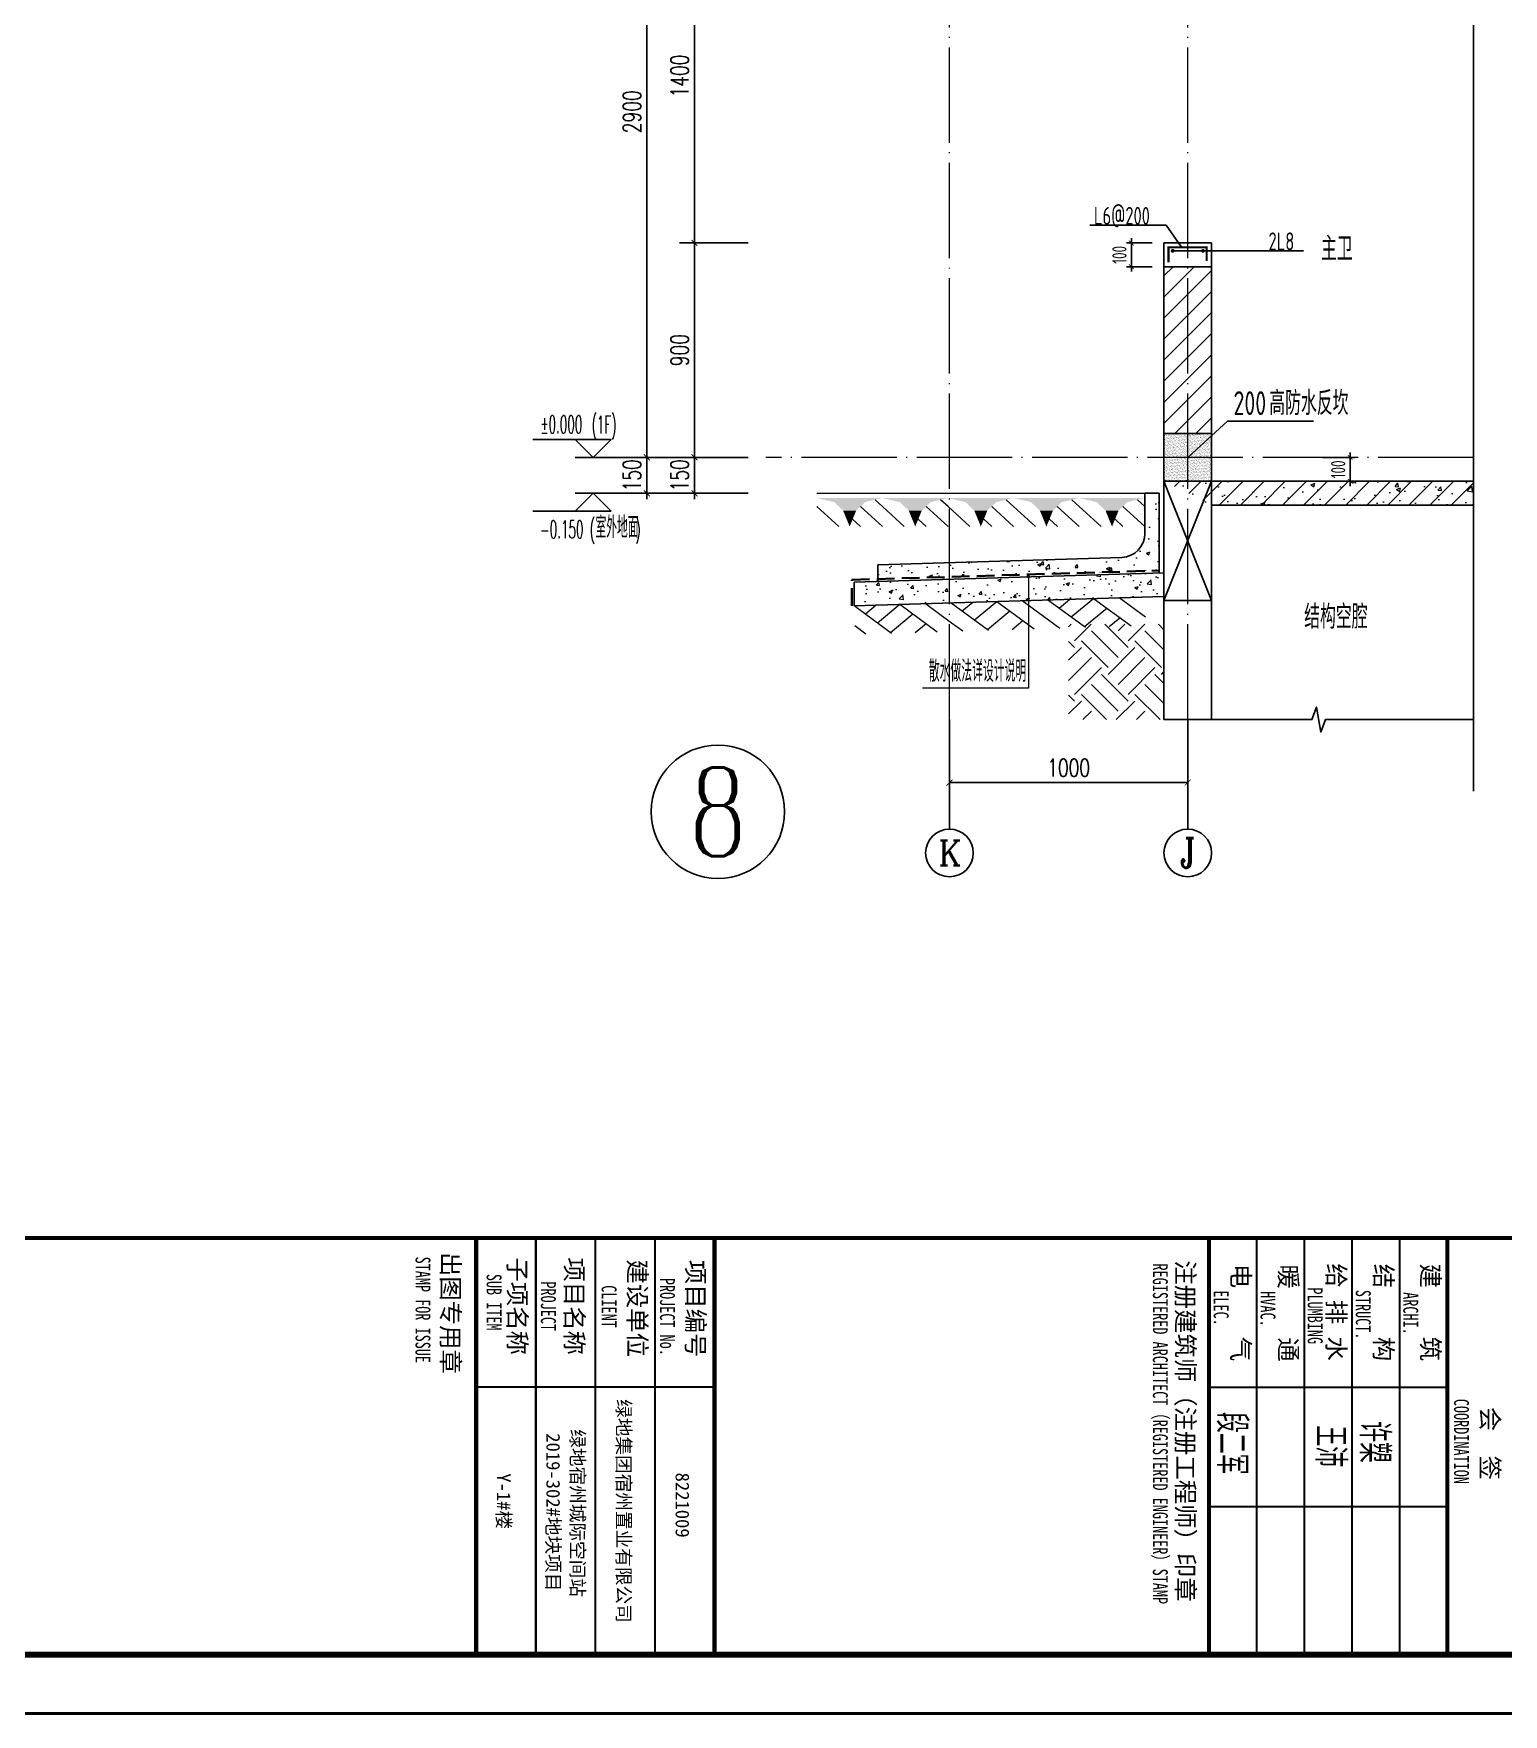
# Model space of a CAD drawing. Extents: x -1058961 to 23600, y -449123 to 2751847.
# Drawn here: x -54193 to -48025, y -38176 to -31125 of the extents above; entities that cross this region are included whole.
import ezdxf
from ezdxf.enums import TextEntityAlignment as Align

# ---------------------------------------------------------------- set-up
doc = ezdxf.new("R2010")
doc.units = 0
doc.header["$LTSCALE"] = 1000
doc.linetypes.add('DASH', pattern=[0.35, 0.25, -0.1])
doc.linetypes.add('DOTE', pattern=[2.4200000000000004, 2, -0.2, 0.02, -0.2])
doc.layers.get('0').update_dxf_attribs({"linetype": 'CONTINUOUS'})
doc.layers.get('DEFPOINTS').update_dxf_attribs({"linetype": 'CONTINUOUS'})
for name, color, linetype in [('A-AXIS_TEXT', 7, 'CONTINUOUS'), ('AXIS', 3, 'CONTINUOUS'), ('COLUMN', 4, 'CONTINUOUS'), ('DIM', 2, 'CONTINUOUS'), ('DIM_ELEV', 3, 'CONTINUOUS'), ('DIM_IDEN', 67, 'CONTINUOUS'), ('DIM_SYMB', 3, 'CONTINUOUS'), ('PUB_DIM', 3, 'CONTINUOUS'), ('PUB_TEXT', 2, 'CONTINUOUS'), ('REIN', 6, 'CONTINUOUS'), ('S-大样-砼线', 7, 'CONTINUOUS'), ('S-引出线', 40, 'CONTINUOUS'), ('TEXT', 2, 'CONTINUOUS'), ('WALL', 5, 'CONTINUOUS'), ('yichutu', 7, 'CONTINUOUS'), ('图签文字', 4, 'CONTINUOUS'), ('立面-看线', 251, 'CONTINUOUS')]:
    doc.layers.add(name, color=color, linetype=linetype)
for name, color, linetype, lineweight in [('AXIS_TEXT', 7, 'CONTINUOUS', 20), ('DOTE', 19, 'DOTE', 9), ('PUB_HATCH', 8, 'CONTINUOUS', 9), ('图框', 9, 'CONTINUOUS', 18), ('图签', 147, 'CONTINUOUS', 18), ('填充', 251, 'CONTINUOUS', 5), ('平面-排水沟', 86, 'CONTINUOUS', 15), ('立面-中轮廓线', 30, 'CONTINUOUS', 35), ('粉刷', 251, 'CONTINUOUS', 9)]:
    doc.layers.add(name, color=color, linetype=linetype, lineweight=lineweight)
doc.styles.add('_TCH_AXIS', font='COMPLEX', dxfattribs={"bigfont": 'GBCBIG'})
doc.styles.add('_TCH_DIM', font='SIMPLEX.shx', dxfattribs={"width": 0.7, "bigfont": 'GBCBIG.shx'})
doc.styles.add('_TCH_DIM_T3', font='SIMPLEX', dxfattribs={"width": 0.7058823529411765, "bigfont": 'GBCBIG'})
doc.styles.add('COMPLEX', font='COMPLEX')
doc.styles.add('DIM_FONT_T3', font='SIMPLEX', dxfattribs={"width": 0.7058823529411765, "bigfont": 'GBCBIG'})
doc.styles.add('TSSD_DIMENSION', font='Tssdeng.shx', dxfattribs={"width": 0.7, "bigfont": 'tssdchn.shx'})
doc.styles.add('TSSD_REIN', font='tssdeng.shx', dxfattribs={"width": 0.7, "height": 300, "bigfont": 'tssdchn.shx'})
doc.styles.add('w', font='tssdeng.shx', dxfattribs={"width": 0.8, "bigfont": 'tssdchn.shx'})
doc.styles.add('宋体', font='', dxfattribs={"height": 50})
doc.styles.add('建筑图签-1', font='simhei.ttf', dxfattribs={"width": 0.7})
doc.styles.add('建筑图签-2', font='TXT.shx', dxfattribs={"width": 0.5, "bigfont": 'HZTXT.shx'})
doc.styles.get('宋体').set_extended_font_data('SimSun')
doc.dimstyles.new('_TCH_ARCH&&25', dxfattribs={"dimtxt": 74.375, "dimasz": 25, "dimexe": 62.5, "dimexo": 75, "dimgap": 25, "dimtad": 1, "dimdec": 0, "dimzin": 0, "dimdsep": 46, "dimtxsty": '_TCH_DIM_T3', "dimblk": 'ARCHTICK', "dimcen": 0.09, "dimclrt": 7, "dimazin": 0, "dimtfac": 1, "dimtdec": 0, "dimtix": 1, "dimtmove": 2, "dimatfit": 3, "dimldrblk": 'ARCHTICK', "dimfxl": 0, "dimtolj": 1, "dimtzin": 0, "dimarcsym": 0})
doc.dimstyles.new('TSSD_20_20', dxfattribs={"dimtxt": 60, "dimasz": 20, "dimexe": 20, "dimexo": 50, "dimgap": 20, "dimtad": 1, "dimdec": 0, "dimzin": 0, "dimdsep": 46, "dimtxsty": 'TSSD_DIMENSION', "dimblk": 'ARCHTICK', "dimblk1": 'ARCHTICK', "dimblk2": 'ARCHTICK', "dimcen": 0, "dimdle": 20, "dimclrt": 7, "dimadec": 0, "dimazin": 0, "dimtfac": 1, "dimtdec": 0, "dimtix": 1, "dimtmove": 2, "dimatfit": 3, "dimfxl": 0, "dimtolj": 1, "dimtzin": 0, "dimarcsym": 0})
pattern_1 = [(50.00000000000016, (28072.98604835232, 249033.2504860063), (143.4520365201507, -12.55042699651864), [14.99999999999997, -164.9999999999995]), (355.0000000000001, (28072.98604835232, 249033.2504860063), (-27.7502667226004, 150.4384267400023), [12, -132]), (100.4514000000001, (28084.94038435235, 249032.2046180062), (115.7018763428039, 137.887908412191), [12.74803799999998, -140.2284223999996]), (46.18420000000015, (28072.98604835232, 249073.2504860063), (213.448209725129, -33.10380286580305), [22.5, -247.5]), (96.63560000000004, (28090.77339735231, 249070.4918246062), (186.9325411097402, 194.8235741800888), [19.12205759999994, -210.3425999999996]), (351.1842000000001, (28072.98604835232, 249073.2504860063), (186.9323890267249, 194.8237201850654), [18, -198]), (21.00000000000014, (28092.98604835232, 249063.2504860063), (119.3814104236925, -80.52377813306745), [15, -165]), (326.0000000000002, (28092.98604835232, 249063.2504860063), (48.66306638431596, 145.0300090093707), [11.99999999999997, -131.9999999999995]), (71.45140000000016, (28102.93449495232, 249056.5401648062), (168.0445257162978, 64.50609934199092), [12.74803799999997, -140.2284223999995]), (37.50000000000015, (28072.98604835232, 249033.2504860063), (2.431971063457958, 66.5787707662623), [0, -130.3999999999995, 0, -133.9999999999995, 0, -132.4999999999995]), (7.500000000000139, (28072.98604835232, 249033.2504860063), (52.61390748842951, 78.8823423764722), [0, -76.39999999999995, 0, -127.4, 0, -50.49999999999998]), (327.5000000000001, (28028.38604835235, 249033.2504860063), (106.7644872344818, -4.510974346875678), [0, -50, 0, -156, 0, -207]), (317.5000000000001, (28008.38604835235, 249033.2504860063), (116.6372338684772, 20.02099646646384), [0, -64.99999999999973, 0, -103.5999999999997, 0, -146.9999999999995])]

# ---------------------------------------------------------------- blocks, each defined once
blk = doc.blocks.new('GFDDDDRG')
at = {"layer": '图框'}
blk.add_lwpolyline([(923309.7791572664, -107436.9617041193), (923309.7791572663, -159999.4617041193), (893609.7791572664, -159999.4617041193), (893609.7791572665, -107436.9617041193)], close=True, dxfattribs=at)
blk.add_lwpolyline([(923309.7791572664, -107436.9617041193), (923309.7791572663, -159999.4617041193), (893609.7791572664, -159999.4617041193), (893609.7791572665, -107436.9617041193)], close=True, dxfattribs=at)
at = {"layer": '图框', "const_width": 50}
blk.add_lwpolyline([(894109.7791572664, -159499.4617041193), (922809.7791572663, -159499.4617041193), (922809.7791572664, -108686.9617041193), (894109.7791572665, -108686.9617041193)], close=True, dxfattribs=at)
at = {"layer": '图框'}
for points, const_width in [([(894109.7791572664, -156001.9275948983), (922809.7791572667, -156001.9275948984)], 35), ([(909659.9454417027, -159501.9275948984), (909659.9454417027, -156001.9275948984)], 35), ([(910159.9454417027, -156001.9275948984), (910159.9454417027, -159501.9275948984)], 17.5), ([(910659.9454417027, -156001.9275948984), (910659.9454417027, -159501.9275948984)], 17.5), ([(911159.9454417026, -156001.9275948984), (911159.9454417026, -159501.9275948984)], 17.5), ([(911659.9454417026, -156001.9275948984), (911659.9454417026, -159501.9275948984)], 35), ([(911659.9454417026, -156001.9275948984), (911659.9454417026, -159501.9275948984)], 35), ([(915809.9454417026, -156006.1668368505), (915809.9454417026, -159506.1668368505)], 35), ([(916209.9454417026, -156006.1668368505), (916209.9454417026, -159506.1668368505)], 17.5), ([(916609.9454417026, -156006.1668368505), (916609.9454417026, -159506.1668368505)], 17.5), ([(917009.9454417026, -156006.1668368505), (917009.9454417026, -159506.1668368505)], 17.5), ([(917409.9454417026, -156006.1668368505), (917409.9454417026, -159506.1668368505)], 17.5), ([(917809.9454417026, -156006.1668368505), (917809.9454417026, -159506.1668368505)], 35), ([(917809.9454417026, -156006.1668368505), (917809.9454417026, -159506.1668368505)], 35), ([(909659.9454417027, -157251.9275948984), (911659.9454417026, -157251.9275948984)], 17.5), ([(917809.9454417026, -157256.1668368505), (915809.9454417026, -157256.1668368505)], 17.5), ([(917809.9454417026, -158256.1668368505), (915809.9454417026, -158256.1668368505)], 17.5)]:
    blk.add_lwpolyline(points, dxfattribs=dict(at, const_width=const_width))
at = {"layer": '图框', "style": '建筑图签-1', "width": 0.7}
for s, p in [('STAMP FOR ISSUE', (909150.4448918499, -156158.2818794052)), ('REGISTERED ARCHITECT（REGISTERED ENGINEER）STAMP', (915339.130539702, -156216.3439872029)), ('SUB ITEM', (909747.6113625824, -156303.1139998554)), ('PROJECT', (910203.1725420569, -156366.3772103355)), ('PROJECT No.', (911202.3454485701, -156336.7690014566, -899.4999999998836)), ('CLIENT', (910712.7631122422, -156398.8123677715)), ('ELEC.', (915850.0025029697, -156441.1474698476)), ('HVAC.', (916242.4217063158, -156448.8389536064)), ('PLUMBING', (916639.017750859, -156416.5146441657)), ('STRUCT.', (917042.2221865712, -156436.8358428987)), ('ARCHI.', (917440.6780601584, -156456.6562661526)), ('COORDINATION', (917866.3641747825, -157351.7612663812))]:
    blk.add_text(s, height=125, rotation=270, dxfattribs=at).set_placement(p)
at = {"layer": '图签', "color": 2, "style": '宋体'}
for s, p in [('绿地集团宿州置业有限公司', (910840.7919575407, -157354.5004082438)), ('2019-302#地块项目', (910249.0772107216, -157640.4464961242)), ('绿地宿州城际空间站', (910453.6357683344, -157606.8457105419)), ('Y-1#楼', (909833.6923875448, -157976.5225685185)), ('8221009', (911333.6923875448, -157970.6300247402))]:
    blk.add_text(s, height=114.672396144415, rotation=270, dxfattribs=at).set_placement(p)
at = {"layer": '图签文字', "color": 7, "style": '建筑图签-1'}
for s, p in [('出图专用章', (909368.8168761049, -156119.8586249647)), ('子项名称', (909929.9880442958, -156165.2294689735)), ('项目名称', (910408.3362978305, -156165.2294689735)), ('建设单位', (910937.324953121, -156182.0120920498)), ('项目编号', (911426.0158049238, -156185.9005923473)), ('注册建筑师（注册工程师）印章', (915536.6522363655, -156189.6735033204)), ('电    气', (916000.8407296811, -156218.6675901056)), ('暖    通', (916400.9260166127, -156223.5701201751)), ('给 排 水', (916802.4762058968, -156214.4559095172)), ('结    构', (917199.414893599, -156219.0747968142)), ('建    筑', (917593.1812636245, -156216.757170113)), ('会  签', (918093.5575505525, -157419.224934437))]:
    blk.add_text(s, height=150, rotation=270, dxfattribs=at).set_placement(p)
at = {"layer": '图签文字', "color": 1, "style": '建筑图签-2', "width": 0.7}
for s, p in [('段二军', (915875.5903687833, -157462.283891963)), ('王沛', (916703.3517995535, -157574.7294534633)), ('许槊', (917073.830206902, -157539.2086120678))]:
    blk.add_text(s, height=250, rotation=270, dxfattribs=at).set_placement(p)
blk = doc.blocks.new('yct-1051-594-26275-14850-25-1002.0')
at = {"layer": 'yichutu', "color": 7}
blk.add_lwpolyline([(0, 0), (0, 14850), (26275, 14850), (26275, 0)], close=True, dxfattribs=at)
blk = doc.blocks.new('$LINEPAT$素土夯实')
at = {"color": 0}
for p, q in [((0, -210.0000000002183), (210.0000000002183, 0)), ((120.0000000004366, -300), (420.0000000004366, 0)), ((420.0000000004366, 0), (607.5000000004366, -187.5)), ((495.0000000004366, -300), (795.0000000008258, 0)), ((615.0000000006003, 0), (705.0000000005821, -89.99999999998181)), ((314.9999999997817, -105.0000000001091), (502.4999999997817, -292.5000000001091)), ((210.0000000002183, -209.9999999999454), (300, -300)), ((705.0000000010441, -300), (795.0000000008258, -210.0000000002183))]:
    blk.add_line(p, q, dxfattribs=at)
blk = doc.blocks.new('$LinePat$自然土壤')
at = {"color": 0}
for p, q in [((0, -90.00000000005457), (70.98591549290177, -19.01408450693634)), ((0, -300), (210.7368421054289, -89.26315789457112)), ((420.0000000004366, -300), (629.9999999995634, -90.00000000005457)), ((210.0000000002183, -300), (286.3636363636379, -223.6363636365804))]:
    blk.add_line(p, q, dxfattribs=at)
for points in [[(0, 0), (629.9999999995634, 0), (168.0000000003929, -44.99999999989086), (462.0000000002619, -44.99999999989086)], [(168.0000000003929, -44.99999999989086), (462.0000000002619, -44.99999999989086), (252.0000000000437, -131.9999999998799), (377.9999999995198, -131.9999999998799)], [(252.0000000000437, -131.9999999998799), (377.9999999995198, -131.9999999998799), (314.9999999997817, -300)]]:
    blk.add_solid(points, dxfattribs=at)
blk = doc.blocks.new('sanshui')
at = {"layer": '粉刷'}
h = blk.add_hatch(dxfattribs=at)
h.set_pattern_fill('混凝土', color=256, scale=20)
h.set_pattern_definition(pattern_1)
edge = h.paths.add_edge_path()
edge.add_line((346317.8252895003, 427329.631422094), (346257.8252895003, 427329.6314220941))
edge.add_line((346257.8252895004, 427329.631422094), (346257.8252895003, 427160.2764119735))
edge.add_arc((346157.8252895003, 427160.2764119735), 100.0000000000227, 271.7183580016376, 359.9999999999833, ccw=False)
edge.add_line((346160.8239404108, 427060.3213816212), (345137.8252895002, 427029.6314220941))
edge.add_line((345137.8252895002, 427029.6314220941), (345137.8252895002, 426969.6044281662))
edge.add_line((345137.8252895002, 426969.6044281662), (346317.8252895002, 427005.0044281661))
edge.add_line((346317.8252895002, 427005.0044281661), (346317.8252895003, 427329.631422094))
h = blk.add_hatch(dxfattribs=at)
h.set_pattern_fill('混凝土', color=256, scale=20)
h.set_pattern_definition(pattern_1)
h.paths.add_polyline_path([(346337.8252895002, 426895.5549392985), (346337.8252895002, 426995.5999291781), (345037.8252895002, 426956.5999291783), (345037.8252895002, 426856.5549392988)])
at = {"layer": 'COLUMN'}
for p, q in [((346257.8252895004, 427329.631422094), (346317.8252895004, 427329.631422094)), ((346257.8252895003, 427160.2764119735), (346257.8252895004, 427329.631422094)), ((346317.8252895002, 426994.999929178), (346317.8252895004, 427329.631422094)), ((346160.8239404108, 427060.3213816212), (345137.8252895002, 427029.6314220941)), ((345137.8252895002, 426959.5999291783), (345137.8252895002, 427029.6314220941)), ((346338.1251545461, 426995.6089251295), (345037.8252895002, 426956.5999291783)), ((345037.8252895002, 426856.5549392988), (345037.8252895002, 426956.5999291783)), ((346338.1251545559, 426895.5639352502), (345037.8252895002, 426856.5549392988))]:
    blk.add_line(p, q, dxfattribs=at)
blk.add_arc((346157.8252895003, 427160.2764119735), 100, 271.7183580025722, 0, dxfattribs=at)
at = {"layer": '立面-中轮廓线', "linetype": 'DASH', "ltscale": 0.3}
blk.add_lwpolyline([(345027.8252895002, 426856.5549392988), (345027.8252895002, 426966.3044281662), (346317.8252895002, 427005.0044281661)], dxfattribs=at)
at = {"layer": '粉刷'}
blk.add_line((344881.4937397202, 427329.6314220942), (346257.8252895004, 427329.6314220939), dxfattribs=at)
at = {"layer": '粉刷', "yscale": 0.4, "zscale": 0.4}
for name, p, xscale, rotation in [('$LinePat$自然土壤', (345156.7600496762, 427309.6314220941), -0.4369306507241237, 359.9999999999903), ('$LinePat$自然土壤', (345432.0263596322, 427309.631422094), -0.4369306507241237, 359.9999999999903), ('$LinePat$自然土壤', (345707.2926695882, 427309.631422094), -0.4369306507241237, 359.9999999999903), ('$LinePat$自然土壤', (345982.5589795442, 427309.631422094), -0.4369306507241237, 359.9999999999903), ('$LinePat$自然土壤', (346257.8252895002, 427309.6314220939), -0.4369306507241237, 359.9999999999903), ('$LINEPAT$素土夯实', (345851.1586228333, 426880.9549392986), -0.5117605352322558, 1.718358001643932), ('$LINEPAT$素土夯实', (346257.8252894999, 426893.1549392985), -0.5117605352322558, 1.718358001643932), ('$LINEPAT$素土夯实', (345444.4919561668, 426868.7549392987), -0.5117605352322558, 1.718358001643932)]:
    blk.add_blockref(name, p, dxfattribs=dict(at, xscale=xscale, rotation=rotation))
blk = doc.blocks.new('_ArchTick')
at = {"color": 0, "linetype": 'ByBlock', "const_width": 0.15}
blk.add_lwpolyline([(-0.5, -0.5), (0.5, 0.5)], dxfattribs=at)
blk = doc.blocks.new('*D1893')
at = {"layer": 'AXIS', "color": 0, "lineweight": -2}
for p, q in [((-50349.48281955731, -34078.12404007465), (-50349.48281955731, -34329.65770373447)), ((-49349.48281955731, -34078.12404007465), (-49349.48281955731, -34329.65770373447)), ((-50349.48281955731, -34267.15770373447), (-49349.48281955731, -34267.15770373447))]:
    blk.add_line(p, q, dxfattribs=at)
at = {"layer": 'DEFPOINTS', "color": 0}
for p in [(-50349.48281955731, -34003.12404007465), (-49349.48281955731, -34003.12404007465), (-49349.48281955731, -34267.15770373447)]:
    blk.add_point(p, dxfattribs=at)
at = {"layer": 'AXIS', "color": 0, "lineweight": -2, "xscale": 25, "yscale": 25, "zscale": 25, "rotation": 180}
blk.add_blockref('_ArchTick', (-50349.48281955731, -34267.15770373447), dxfattribs=at)
at = {"layer": 'AXIS', "color": 0, "lineweight": -2, "xscale": 25, "yscale": 25, "zscale": 25}
blk.add_blockref('_ArchTick', (-49349.48281955731, -34267.15770373447), dxfattribs=at)
at = {"layer": 'AXIS', "color": 7, "insert": (-49849.48281955731, -34204.97020373447), "char_height": 74.375, "attachment_point": 5, "style": '_TCH_DIM_T3'}
blk.add_mtext('\\A1;1000', dxfattribs=at)
blk = doc.blocks.new('*D1896')
at = {"layer": 'DEFPOINTS', "color": 0}
for p in [(-48834.26997025998, -32903.12161311595), (-48668.31008516846, -32903.12161311595), (-48834.26997025998, -33003.12161293207)]:
    blk.add_point(p, dxfattribs=at)
at = {"layer": 'DIM', "color": 0, "lineweight": -2}
for p, q in [((-48784.26997025998, -32903.12161311595), (-48648.31008516846, -32903.12161311595)), ((-48668.31008516846, -32903.12161311595), (-48668.31008516846, -32883.12161311595)), ((-48668.31008516846, -33003.12161293207), (-48668.31008516846, -32903.12161311595)), ((-48784.26997025998, -33003.12161293207), (-48648.31008516846, -33003.12161293207)), ((-48668.31008516846, -33003.12161293207), (-48668.31008516846, -33023.12161293207))]:
    blk.add_line(p, q, dxfattribs=at)
at = {"layer": 'DIM', "color": 0, "lineweight": -2, "xscale": 20, "yscale": 20, "zscale": 20}
for p, rotation in [((-48668.31008516846, -32903.12161311595), 270), ((-48668.31008516846, -33003.12161293207), 90)]:
    blk.add_blockref('_ArchTick', p, dxfattribs=dict(at, rotation=rotation))
at = {"layer": 'DIM', "color": 7, "insert": (-48718.31008516845, -32953.12161302401), "char_height": 60, "attachment_point": 5, "rotation": 90, "style": 'TSSD_DIMENSION'}
blk.add_mtext('\\A1;100', dxfattribs=at)
blk = doc.blocks.new('*D1909')
at = {"layer": 'DEFPOINTS', "color": 0}
for p in [(-51419.64650022227, -32903.12175046239), (-51119.64650020155, -32903.12175046239), (-51119.64650020155, -33053.592198639)]:
    blk.add_point(p, dxfattribs=at)
at = {"layer": 'PUB_DIM', "color": 0, "lineweight": -2}
for p, q in [((-51194.64650020155, -32903.12175046239), (-51482.14650022227, -32903.12175046239)), ((-51419.64650022227, -32903.12175046239), (-51419.64650022227, -32878.12175046239)), ((-51419.64650022227, -33053.592198639), (-51419.64650022227, -32903.12175046239)), ((-51194.64650020155, -33053.592198639), (-51482.14650022227, -33053.592198639)), ((-51419.64650022227, -33053.592198639), (-51419.64650022227, -33078.592198639))]:
    blk.add_line(p, q, dxfattribs=at)
at = {"layer": 'PUB_DIM', "color": 0, "lineweight": -2, "xscale": 25, "yscale": 25, "zscale": 25}
for p, rotation in [((-51419.64650022227, -32903.12175046239), 270), ((-51419.64650022227, -33053.592198639), 90)]:
    blk.add_blockref('_ArchTick', p, dxfattribs=dict(at, rotation=rotation))
at = {"layer": 'PUB_DIM', "color": 7, "insert": (-51481.83400022226, -32978.35697455071), "char_height": 74.375, "attachment_point": 5, "rotation": 90, "style": '_TCH_DIM_T3'}
blk.add_mtext('\\A1;150', dxfattribs=at)
blk = doc.blocks.new('*D1910')
at = {"layer": 'DEFPOINTS', "color": 0}
for p in [(-51419.64650022227, -32003.12161294161), (-51119.64650020155, -32003.12161294161), (-51119.64650020155, -32903.12175046239)]:
    blk.add_point(p, dxfattribs=at)
at = {"layer": 'PUB_DIM', "color": 0, "lineweight": -2}
for p, q in [((-51194.64650020155, -32003.12161294161), (-51482.14650022227, -32003.12161294161)), ((-51419.64650022227, -32903.12175046239), (-51419.64650022227, -32003.12161294161)), ((-51194.64650020155, -32903.12175046239), (-51482.14650022227, -32903.12175046239))]:
    blk.add_line(p, q, dxfattribs=at)
at = {"layer": 'PUB_DIM', "color": 0, "lineweight": -2, "xscale": 25, "yscale": 25, "zscale": 25}
for p, rotation in [((-51419.64650022227, -32003.12161294161), 90), ((-51419.64650022227, -32903.12175046239), 270)]:
    blk.add_blockref('_ArchTick', p, dxfattribs=dict(at, rotation=rotation))
at = {"layer": 'PUB_DIM', "color": 7, "insert": (-51481.83400022226, -32453.12168170201), "char_height": 74.375, "attachment_point": 5, "rotation": 90, "style": '_TCH_DIM_T3'}
blk.add_mtext('\\A1;900', dxfattribs=at)
blk = doc.blocks.new('*D1911')
at = {"layer": 'DEFPOINTS', "color": 0}
for p in [(-51419.64650022227, -30603.12175046204), (-51119.64650020155, -30603.12175046204), (-51119.64650020155, -32003.12161294161)]:
    blk.add_point(p, dxfattribs=at)
at = {"layer": 'PUB_DIM', "color": 0, "lineweight": -2}
for p, q in [((-51194.64650020155, -30603.12175046204), (-51482.14650022227, -30603.12175046204)), ((-51419.64650022227, -32003.12161294161), (-51419.64650022227, -30603.12175046204)), ((-51194.64650020155, -32003.12161294161), (-51482.14650022227, -32003.12161294161))]:
    blk.add_line(p, q, dxfattribs=at)
at = {"layer": 'PUB_DIM', "color": 0, "lineweight": -2, "xscale": 25, "yscale": 25, "zscale": 25}
for p, rotation in [((-51419.64650022227, -30603.12175046204), 90), ((-51419.64650022227, -32003.12161294161), 270)]:
    blk.add_blockref('_ArchTick', p, dxfattribs=dict(at, rotation=rotation))
at = {"layer": 'PUB_DIM', "color": 7, "insert": (-51481.83400022226, -31303.12168170184), "char_height": 74.375, "attachment_point": 5, "rotation": 90, "style": '_TCH_DIM_T3'}
blk.add_mtext('\\A1;1400', dxfattribs=at)
blk = doc.blocks.new('*D1926')
at = {"layer": 'DEFPOINTS', "color": 0}
for p in [(-51619.64650022669, -32903.12175046239), (-51119.64650020155, -32903.12175046239), (-51119.64650020155, -33053.592198639)]:
    blk.add_point(p, dxfattribs=at)
at = {"layer": 'PUB_DIM', "color": 0, "lineweight": -2}
for p, q in [((-51194.64650020155, -32903.12175046239), (-51682.14650022669, -32903.12175046239)), ((-51619.64650022669, -32903.12175046239), (-51619.64650022669, -32878.12175046239)), ((-51619.64650022669, -33053.592198639), (-51619.64650022669, -32903.12175046239)), ((-51194.64650020155, -33053.592198639), (-51682.14650022669, -33053.592198639)), ((-51619.64650022669, -33053.592198639), (-51619.64650022669, -33078.592198639))]:
    blk.add_line(p, q, dxfattribs=at)
at = {"layer": 'PUB_DIM', "color": 0, "lineweight": -2, "xscale": 25, "yscale": 25, "zscale": 25}
for p, rotation in [((-51619.64650022669, -32903.12175046239), 270), ((-51619.64650022669, -33053.592198639), 90)]:
    blk.add_blockref('_ArchTick', p, dxfattribs=dict(at, rotation=rotation))
at = {"layer": 'PUB_DIM', "color": 7, "insert": (-51681.83400022669, -32978.35697455071), "char_height": 74.375, "attachment_point": 5, "rotation": 90, "style": '_TCH_DIM_T3'}
blk.add_mtext('\\A1;150', dxfattribs=at)
blk = doc.blocks.new('*D1927')
at = {"layer": 'DEFPOINTS', "color": 0}
for p in [(-51619.64650022669, -30003.12175046239), (-51119.64650020155, -30003.12175046239), (-51119.64650020155, -32903.12175046239)]:
    blk.add_point(p, dxfattribs=at)
at = {"layer": 'PUB_DIM', "color": 0, "lineweight": -2}
for p, q in [((-51194.64650020155, -30003.12175046239), (-51682.14650022669, -30003.12175046239)), ((-51619.64650022669, -32903.12175046239), (-51619.64650022669, -30003.12175046239)), ((-51194.64650020155, -32903.12175046239), (-51682.14650022669, -32903.12175046239))]:
    blk.add_line(p, q, dxfattribs=at)
at = {"layer": 'PUB_DIM', "color": 0, "lineweight": -2, "xscale": 25, "yscale": 25, "zscale": 25}
for p, rotation in [((-51619.64650022669, -30003.12175046239), 90), ((-51619.64650022669, -32903.12175046239), 270)]:
    blk.add_blockref('_ArchTick', p, dxfattribs=dict(at, rotation=rotation))
at = {"layer": 'PUB_DIM', "color": 7, "insert": (-51681.83400022669, -31453.1217504624), "char_height": 74.375, "attachment_point": 5, "rotation": 90, "style": '_TCH_DIM_T3'}
blk.add_mtext('\\A1;2900', dxfattribs=at)
blk = doc.blocks.new('_AXISO')
blk.add_circle((0, 0), 0.5)
at = {"layer": 'A-AXIS_TEXT', "style": 'COMPLEX', "width": 1.041666666666666}
blk.add_attdef('A', text='', height=0.56, dxfattribs=at).set_placement((-0.25, -0.28), (0.25, -0.28), align=Align.FIT)
blk = doc.blocks.new('*D1419')
at = {"layer": 'DEFPOINTS', "color": 0}
for p in [(-49449.45528400235, -32003.12921398017), (-49586.37245103635, -32103.12921398017), (-49449.45528400235, -32103.12921398017)]:
    blk.add_point(p, dxfattribs=at)
at = {"layer": 'DIM', "color": 0, "lineweight": -2}
for p, q in [((-49499.45528400235, -32003.12921398017), (-49606.37245103635, -32003.12921398017)), ((-49586.37245103635, -32003.12921398017), (-49586.37245103635, -31983.12921398017)), ((-49586.37245103635, -32003.12921398017), (-49586.37245103635, -32103.12921398017)), ((-49499.45528400235, -32103.12921398017), (-49606.37245103635, -32103.12921398017)), ((-49586.37245103635, -32103.12921398017), (-49586.37245103635, -32123.12921398017))]:
    blk.add_line(p, q, dxfattribs=at)
at = {"layer": 'DIM', "color": 0, "lineweight": -2, "xscale": 20, "yscale": 20, "zscale": 20}
for p, rotation in [((-49586.37245103635, -32003.12921398017), 270), ((-49586.37245103635, -32103.12921398017), 90)]:
    blk.add_blockref('_ArchTick', p, dxfattribs=dict(at, rotation=rotation))
at = {"layer": 'DIM', "color": 7, "insert": (-49636.37245103635, -32053.12921398017), "char_height": 60, "attachment_point": 5, "rotation": 90, "style": 'TSSD_DIMENSION'}
blk.add_mtext('\\A1;100', dxfattribs=at)
blk = doc.blocks.new('20210809.02283206')
at = {"layer": 'REIN', "const_width": 9}
blk.add_lwpolyline([(87484.17413905729, 66580.93723980524), (87484.17413905729, 66644.7473179046), (87644.05902665015, 66644.7473179046), (87644.05902665015, 66586.78243779903)], dxfattribs=at)
at = {"layer": 'REIN', "const_width": 8}
for points in [[(87497.66146427253, 66629.68552062381, 1), (87505.66146427253, 66629.68552062381, 1)], [(87625.09821334062, 66629.68552062381, 1), (87633.09821334062, 66629.68552062381, 1)]]:
    blk.add_lwpolyline(points, format="xyb", close=True, dxfattribs=at)
at = {"layer": 'S-引出线'}
for p, q in [((87474.5888281595, 66737.00278282212), (87154.50981688779, 66737.00278282212)), ((87538.80876634456, 66644.7473179046), (87474.5888281595, 66737.00278282212)), ((87501.66146427253, 66629.68552062381), (88051.0763514862, 66629.68552062381))]:
    blk.add_line(p, q, dxfattribs=at)
at = {"layer": 'TEXT', "style": 'w', "width": 0.7}
for s, p in [('L6@200', (87171.47256206069, 66739.17247021152)), ('2L8', (87903.94640226947, 66632.06966891466))]:
    blk.add_text(s, height=75, rotation=1.867629851175362e-07, dxfattribs=at).set_placement(p)
blk = doc.blocks.new('20210809.03304593')
at = {"layer": 'S-大样-砼线'}
for p, q in [((87154.50981688779, 67080.93722573313), (87354.50981570501, 66580.93723981472)), ((87354.51276363153, 67080.93722573109), (87154.51276483014, 66580.93723980524))]:
    blk.add_line(p, q, dxfattribs=at)
blk.add_lwpolyline([(87354.50982275046, 67080.93722572736), (87154.50981688779, 67080.93722572736), (87154.50981688965, 66580.93723980896), (87354.5098227514, 66580.93723980896)], close=True, dxfattribs=at)

msp = doc.modelspace()

# ---------------------------------------------------------------- hatches: boundary and pattern name
at = {"layer": 'PUB_HATCH'}
h = msp.add_hatch(dxfattribs=at)
h.set_pattern_fill('普通砖', color=256, scale=25, style=0)
h.set_pattern_definition([(45, (-668291.0864030174, 135584.7881318826), (-44.19419150182874, 44.19419150182875), [])])
h.paths.add_polyline_path([(-49249.45234312152, -32803.1216129415), (-49249.45234312152, -32103.12161294109), (-49449.45234312152, -32103.12161294109), (-49449.45234312152, -32803.1216129415)])
h = msp.add_hatch(dxfattribs=at)
h.set_pattern_fill('钢筋混凝土', color=256, scale=25, style=0)
h.set_pattern_definition([(45, (-668291.0864030174, 135539.9102943825), (-44.19417382415921, 44.19417382415922), []), (49.99999999999999, (-668291.0864030174, 135539.9102943825), (179.3150456501884, -15.68803374564878), [18.75, -206.25]), (355, (-668291.0864030174, 135539.9102943825), (-34.68783340325, 188.048033425003), [15, -165]), (100.4514, (-668276.1434830175, 135538.6029593826), (144.6273454285054, 172.3598855152384), [15.9350475, -175.285528]), (46.18420000000002, (-668291.0864030174, 135589.9102943825), (266.8102621564111, -41.37975358225452), [28.12499999999996, -309.3749999999993]), (96.6356, (-668268.8522167674, 135586.4619676325), (233.6656763871758, 243.5294677251104), [23.902572, -262.92825]), (351.1842, (-668291.0864030174, 135589.9102943825), (233.6654862834068, 243.5296502313311), [22.5, -247.5]), (21, (-668266.0864030174, 135577.4102943825), (149.2267630296154, -100.6547226663347), [18.75, -206.25]), (326.0000000000001, (-668266.0864030174, 135577.4102943825), (60.82883298039543, 181.2875112617133), [15, -165]), (71.4514, (-668253.6508447673, 135569.0223928826), (210.0556571453725, 80.6326241774881), [15.9350475, -175.285528]), (37.50000000000001, (-668291.0864030174, 135539.9102943825), (3.039963829322667, 83.22346345782788), [0, -163, 0, -167.5, 0, -165.625]), (7.499999999999999, (-668291.0864030174, 135539.9102943825), (65.76738436053715, 98.60292797059006), [0, -95.5, 0, -159.25, 0, -63.125]), (327.5, (-668346.8364030174, 135539.9102943825), (133.4556090431022, -5.638717933594939), [0, -62.5, 0, -195, 0, -258.75]), (317.5, (-668371.8364030174, 135539.9102943825), (145.7965423355966, 25.02624558307943), [0, -81.25, 0, -129.5, 0, -183.75])])
h.paths.add_polyline_path([(-48150.92742389499, -33003.12161293696), (-49449.45233740599, -33003.12161293469), (-49249.45538553887, -33103.12161293841), (-48150.92742389464, -33103.12161293696)])
at = {"layer": '填充'}
h = msp.add_hatch(dxfattribs=at)
h.set_pattern_fill('EARTH', color=250, scale=50, angle=45, style=0)
h.set_pattern_definition([(45, (-1164947.725692913, -489196.4939155513), (0, 224.5064030267289), [158.75, -158.75]), (45, (-1164989.820643481, -489154.3989649836), (0, 224.5064030267289), [158.75, -158.75]), (45, (-1165031.915594048, -489112.3040144161), (0, 224.5064030267289), [158.75, -158.75]), (135, (-1165031.915594048, -489084.2407140377), (-224.5064030267289, 0), [158.75, -158.75]), (135, (-1164989.820643481, -489042.1457634703), (-224.5064030267289, 0), [158.75, -158.75]), (135, (-1164947.725692913, -489000.0508129028), (-224.5064030267289, 0), [158.75, -158.75])])
h.paths.add_polyline_path([(-49449.45234264631, -33603.12404007465), (-49849.45234264655, -33603.12404007465), (-49849.45234264864, -34003.12404000817), (-49449.45234264864, -34003.12404013402)])
at = {"layer": '立面-看线'}
h = msp.add_hatch(dxfattribs=at)
h.set_pattern_fill('碎沙', color=256, scale=4)
h.set_pattern_definition([(37.50000000000001, (-850502.6919869907, -418365.0740726608), (-0.32000625919681, 9.788264746586847), [0, -7.7216, 0, -8.636000000000001, 0, -8.255]), (7.499999999999999, (-850502.6919869907, -418365.0740726608), (8.990465662760052, 14.33650201136708), [0, -4.1656, 0, -6.9596, 0, -2.667]), (327.5, (-850508.9403869908, -418365.0740726608), (15.81984740482916, 0.028743693570914), [0, -2.54, 0, -9.144, 0, -11.938]), (317.5, (-850508.9403869908, -418365.0740726608), (15.27112904944595, 4.458586465144325), [0, -1.27, 0, -5.9944, 0, -6.858])])
h.paths.add_polyline_path([(-49449.45233636454, -33003.12161302706), (-49249.45233630307, -33003.12161336339), (-49249.45233627234, -32803.12161319796), (-49449.45233633381, -32803.12161268503)])

# ---------------------------------------------------------------- linework, layer by layer
at = {"layer": 'AXIS'}
for p, q in [((-50349.48281955731, -34003.1240400743), (-50349.48281955731, -34462.51584586262)), ((-49349.48281955731, -34003.1240400743), (-49349.48281955731, -34462.51584586262))]:
    msp.add_line(p, q, dxfattribs=at)
at = {"layer": 'AXIS', "color": 6}
msp.add_circle((-51321.27712396171, -34389.70016615), 280, dxfattribs=at)
at = {"layer": 'DIM_ELEV'}
for p, q in [((-51769.64650022809, -32828.12175046239), (-52097.64650022809, -32828.12175046239)), ((-51844.64650022809, -32903.12175046239), (-51919.64650022809, -32828.12175046239)), ((-51844.64650022809, -32903.12175046239), (-51769.64650022809, -32828.12175046239)), ((-51419.64650022238, -32903.12175046239), (-51919.64650022809, -32903.12175046239)), ((-51844.64650022809, -33053.592198639), (-51919.64650022809, -33128.592198639)), ((-51419.64650022238, -33053.592198639), (-51919.64650022809, -33053.592198639)), ((-51844.64650022809, -33053.592198639), (-51769.64650022809, -33128.592198639)), ((-51769.64650022809, -33128.592198639), (-52097.64650022809, -33128.592198639))]:
    msp.add_line(p, q, dxfattribs=at)
at = {"layer": 'DIM_IDEN'}
for p, q in [((-49349.4520778897, -32903.12150954746), (-49182.64116268267, -32751.60401515156)), ((-49182.64116268267, -32751.60401515156), (-48822.46465107764, -32751.60401515156))]:
    msp.add_line(p, q, dxfattribs=at)
at = {"layer": 'DIM_SYMB'}
for points in [[(-48150.92742389475, -16923.12175046827), (-48150.92742389522, -25584.99789526832), (-48098.42742389522, -25604.10633256729), (-48203.42742389522, -25622.62066554168), (-48150.92742389522, -25641.24789526832), (-48150.92742389569, -34303.12404006842)], [(-49449.45234152547, -34003.12404006836), (-48828.31488271058, -34003.1240400683), (-48809.20644541155, -33950.6240400683), (-48790.6921124371, -34055.6240400683), (-48772.06488271058, -34003.1240400683), (-48150.92742389569, -34003.1240400683)]]:
    msp.add_lwpolyline(points, dxfattribs=at)
at = {"layer": 'DOTE', "color": 1, "linetype": 'DOTE', "ltscale": 0.2}
for p, q in [((-49349.45234312129, -34003.12404006842), (-49349.45234312175, -16323.12175046856)), ((-50349.45234312129, -34003.12404006842), (-50349.45234312175, -27103.12175046239)), ((-48150.92742389545, -32903.12175046239), (-51119.64650020155, -32903.12175046239))]:
    msp.add_line(p, q, dxfattribs=at)
at = {"layer": 'WALL'}
for p, q in [((-49249.45234312152, -32003.12161294115), (-49449.45234312036, -32003.12161294295)), ((-49449.45234312036, -32003.12161294295), (-49449.45234312036, -32103.12161290849)), ((-49249.45234312152, -32103.12161294109), (-49249.45234312152, -32003.12161294115)), ((-49449.45234312152, -32803.1216129415), (-49449.45234312152, -32103.12161294109)), ((-49449.45234312036, -32103.12161290849), (-49249.45234312152, -32103.12161294109)), ((-49249.45234312152, -32803.1216129415), (-49249.45234312152, -32103.12161294109)), ((-49449.45234312152, -32803.1216129415), (-49249.45234312152, -32803.1216129415)), ((-49449.48281951086, -34003.12099185656), (-49449.45233740599, -33003.12161293469)), ((-48150.92742389499, -33003.12161293696), (-49449.45233740599, -33003.12161293469)), ((-48150.92742389464, -33103.12161293696), (-48150.92742389499, -33003.12161293696)), ((-49249.48281960376, -34003.1270882801), (-49249.45538553887, -33103.12161293841)), ((-48150.92742389464, -33103.12161293696), (-49249.45538553887, -33103.12161293841)), ((-49449.48281951086, -34003.12099185656), (-49249.48281960376, -34003.1270882801))]:
    msp.add_line(p, q, dxfattribs=at)
msp.add_lwpolyline([(-49449.45233637106, -32803.1216129415), (-49249.45233623509, -32803.1216129415), (-49249.45233623509, -33003.1216129415), (-49449.45233637106, -33003.1216129415)], close=True, dxfattribs=at)
at = {"layer": '平面-排水沟'}
for p, q in [((-50018.46867002558, -33402.714737234), (-50018.46867002558, -33870.55578640226)), ((-50018.46867002558, -33870.55578640226), (-50462.60041861213, -33870.55578640226))]:
    msp.add_line(p, q, dxfattribs=at)
at = {"layer": '平面-排水沟', "const_width": 6.666666666666667}
msp.add_lwpolyline([(-50018.46867002558, -33399.38140390062, 1), (-50018.46867002558, -33406.04807056731, 1)], format="xyb", close=True, dxfattribs=at)

# ---------------------------------------------------------------- block references
at = {"xscale": 0.5, "yscale": 0.5, "zscale": 0.5}
msp.add_blockref('GFDDDDRG', (-507165.4759816508, 41823.38386412762), dxfattribs=at)
msp.add_blockref('sanshui', (-395787.5774976676, -460382.7531725563))
at = {"layer": 'AXIS'}
ref = msp.add_blockref('_AXISO', (-50349.48281955731, -34562.51584586262), dxfattribs=dict(at, xscale=200, yscale=200, zscale=200))
ref.add_attrib('A', 'K', dxfattribs={"layer": 'AXIS_TEXT', "height": 103.815009077328, "style": '_TCH_AXIS'}).set_placement((-50396.44675223518, -34614.42335040128), (-50302.51888687944, -34614.42335040128), align=Align.FIT)
ref = msp.add_blockref('_AXISO', (-49349.48281955731, -34562.51584586262), dxfattribs=dict(at, xscale=200, yscale=200, zscale=200))
ref.add_attrib('A', 'J', dxfattribs={"layer": 'AXIS_TEXT', "height": 124.0164149392218, "style": '_TCH_AXIS'}).set_placement((-49381.9633091843, -34624.52405333222), (-49317.00232993031, -34624.52405333222), align=Align.FIT)
at = {"layer": 'REIN'}
msp.add_blockref('20210809.02283206', (-136914.6380779637, -98666.23597807135), dxfattribs=at)
at = {"layer": 'yichutu', "rotation": 270}
msp.add_blockref('yct-1051-594-26275-14850-25-1002.0', (-60360.58640301751, -11895.09698793205), dxfattribs=at)
at = {"layer": '立面-看线'}
msp.add_blockref('20210809.03304593', (-136603.9650998666, -100084.0588386726), dxfattribs=at)

# ---------------------------------------------------------------- texts
at = {"layer": 'AXIS_TEXT', "color": 6, "style": '_TCH_AXIS'}
msp.add_text('8', height=372.7585318633539, dxfattribs=at).set_placement((-51445.5299679162, -34576.07943208166), (-51197.02428000723, -34576.07943208166), align=Align.FIT)
at = {"layer": 'PUB_TEXT'}
for s, height, style, width, p in [('主卫', 100, 'TSSD_REIN', 0.7, (-48790.23424123635, -32077.49863482348)), ('200', 100, 'TSSD_REIN', 0.7, (-49157.63204782351, -32725.35401515156)), ('高防水反坎', 100, 'TSSD_REIN', 0.7, (-49007.50058950612, -32725.35401515156)), ('(1F)', 74.375, '_TCH_DIM', 0.4941176470588236, (-51851.27150022809, -32803.09675046237)), ('%%P0.000', 74.375, '_TCH_DIM', 0.4941176470588236, (-52066.64650022809, -32801.87175046239)), ('-0.150', 74.375, '_TCH_DIM', 0.4941176470588236, (-52068.04650022811, -33242.342198639)), ('(', 74.375, '_TCH_DIM', 0.4941176470588236, (-51859.32150022814, -33241.11719863897)), ('室外地面', 89.36170212765958, '_TCH_DIM', 0.7, (-51834.82150022814, -33241.11719863897)), (')', 74.375, '_TCH_DIM', 0.4941176470588236, (-51668.01298958983, -33241.11719863897)), ('结构空腔', 100, 'TSSD_REIN', 0.7, (-48861.0242077905, -33621.7058423956)), ('散水做法详设计说明', 89.36170212765958, 'DIM_FONT_T3', 0.7058823529411765, (-50436.35041861213, -33844.30578640226))]:
    msp.add_text(s, height=height, dxfattribs=dict(at, style=style, width=width)).set_placement(p)

# ---------------------------------------------------------------- dimensions: what is measured, and where the dimension line sits
at = {"layer": 'AXIS'}
dim = msp.add_aligned_dim(p1=(-50349.48281955731, -34003.12404007465), p2=(-49349.48281955731, -34003.12404007465), distance=-264.0336636598222, dimstyle='_TCH_ARCH&&25', dxfattribs=at)
dim.commit()
dim.dimension.update_dxf_attribs({"geometry": '*D1893', "text_midpoint": (-49849.48281955731, -34204.97020373447)})
at = {"layer": 'DIM'}
dim = msp.add_linear_dim(base=(-49586.37245103635, -32103.12921398017), p1=(-49449.45528400235, -32003.12921398017), p2=(-49449.45528400235, -32103.12921398017), angle=90, dimstyle='TSSD_20_20', dxfattribs=at)
dim.commit()
dim.dimension.update_dxf_attribs({"geometry": '*D1419', "text_midpoint": (-49636.37245103635, -32053.12921398017)})
dim = msp.add_aligned_dim(p1=(-48834.26997025998, -33003.12161293207), p2=(-48834.26997025998, -32903.12161311595), distance=-165.95988509152085, dimstyle='TSSD_20_20', dxfattribs=at)
dim.commit()
dim.dimension.update_dxf_attribs({"geometry": '*D1896', "text_midpoint": (-48718.31008516845, -32953.12161302401)})
at = {"layer": 'PUB_DIM'}
for p1, p2, distance, picture, middle in [((-51119.64650020155, -32903.12175046239), (-51119.64650020155, -30003.12175046239), 500.0000000251457, '*D1927', (-51681.83400022669, -31453.1217504624)), ((-51119.64650020155, -32003.12161294161), (-51119.64650020155, -30603.12175046204), 300.0000000207219, '*D1911', (-51481.83400022226, -31303.12168170184)), ((-51119.64650020155, -32903.12175046239), (-51119.64650020155, -32003.12161294161), 300.0000000207219, '*D1910', (-51481.83400022226, -32453.12168170201)), ((-51119.64650020155, -33053.592198639), (-51119.64650020155, -32903.12175046239), 500.0000000251457, '*D1926', (-51681.83400022669, -32978.35697455071)), ((-51119.64650020155, -33053.592198639), (-51119.64650020155, -32903.12175046239), 300.0000000207219, '*D1909', (-51481.83400022226, -32978.35697455071))]:
    dim = msp.add_aligned_dim(p1=p1, p2=p2, distance=distance, dimstyle='_TCH_ARCH&&25', dxfattribs=at)
    dim.commit()
    dim.dimension.update_dxf_attribs({"geometry": picture, "text_midpoint": middle})

doc.saveas('drawing.dxf')
